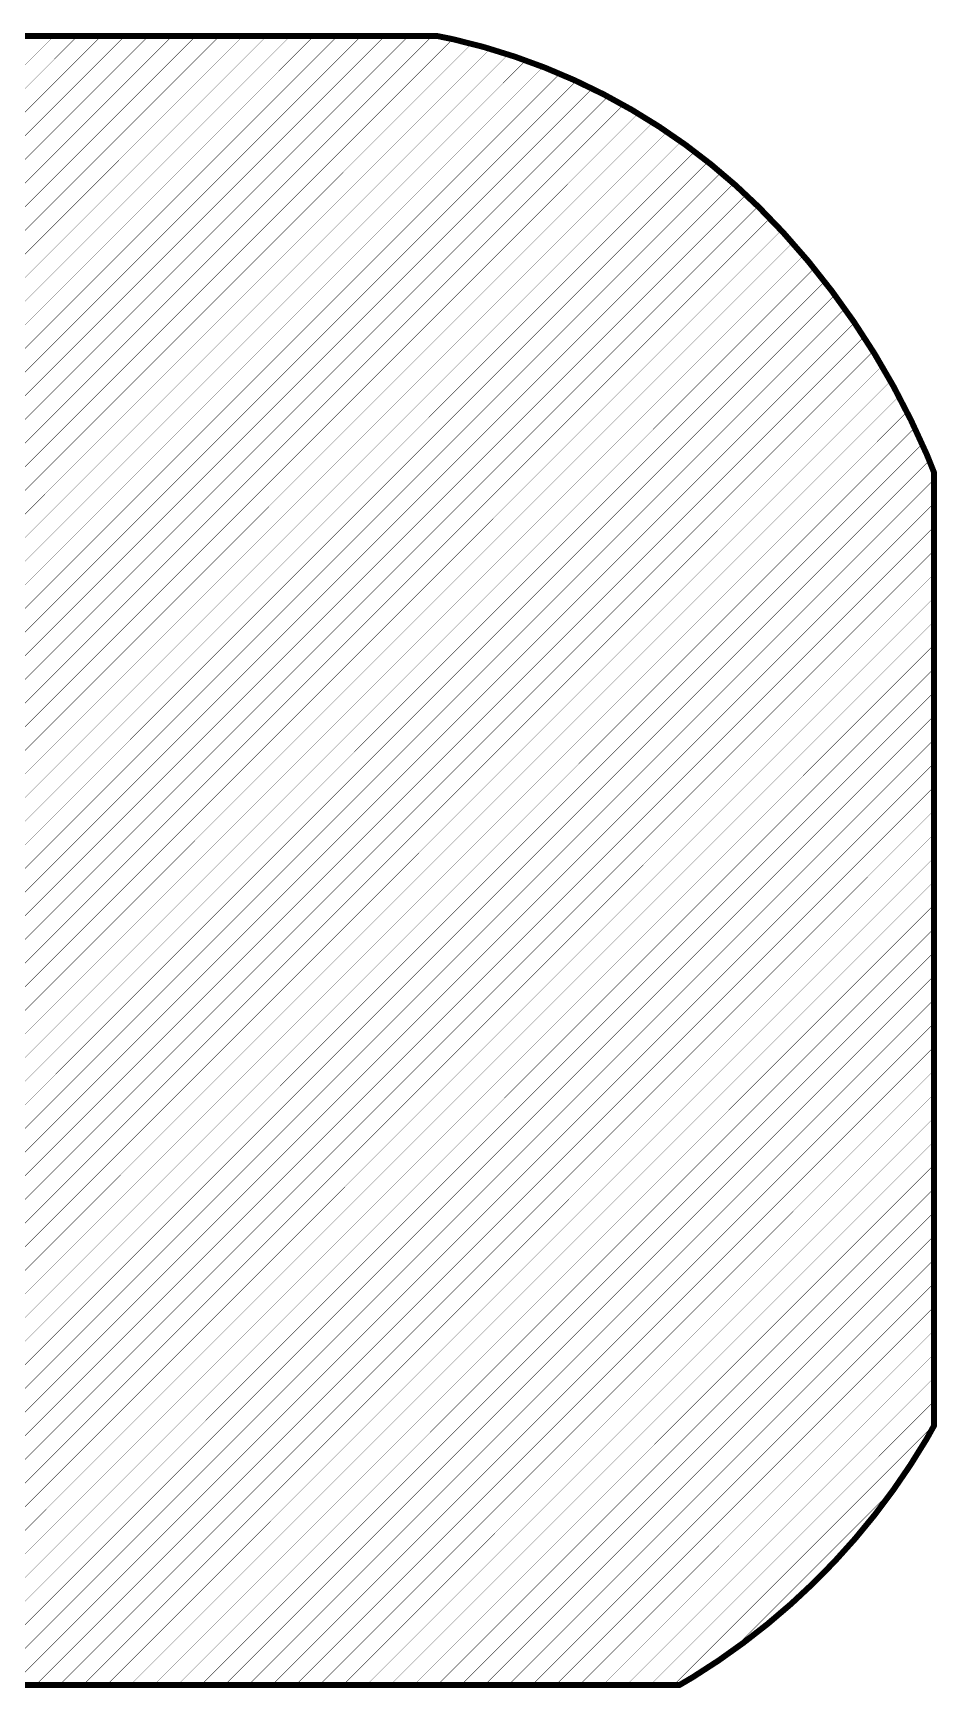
# Model space of a CAD drawing. Header units: inches. Extents: x -0.4 to 12.9, y -0.9 to 6.
# Drawn here: x 6.859 to 9.154, y -0.66 to 3.541 of the extents above; entities that cross this region are included whole.
import ezdxf

# ---------------------------------------------------------------- set-up
doc = ezdxf.new("R2010")
doc.units = ezdxf.units.IN
doc.header["$MEASUREMENT"] = 0
doc.layers.add('Fabrication', color=76, linetype='Continuous')

msp = doc.modelspace()

# ---------------------------------------------------------------- linework, layer by layer
at = {"layer": 'Fabrication'}
for points in [[(4.6075, 0.2687, 0.001, 0.001, 0), (7.8726, 3.5338, 0.001, 0.001, 0)], [(4.6075, 0.3287, 0.001, 0.001, 0), (7.8126, 3.5338, 0.001, 0.001, 0)], [(4.6075, 0.3887, 0.001, 0.001, 0), (7.7526, 3.5338, 0.001, 0.001, 0)], [(4.6075, 0.4487, 0.001, 0.001, 0), (7.6926, 3.5338, 0.001, 0.001, 0)], [(4.6075, 0.5087, 0.001, 0.001, 0), (7.6326, 3.5338, 0.001, 0.001, 0)], [(4.6075, 0.5687, 0.001, 0.001, 0), (7.5726, 3.5338, 0.001, 0.001, 0)], [(4.6075, 0.6287, 0.001, 0.001, 0), (7.5126, 3.5338, 0.001, 0.001, 0)], [(4.6075, 0.6887, 0.001, 0.001, 0), (7.4526, 3.5338, 0.001, 0.001, 0)], [(4.6075, 0.7487, 0.001, 0.001, 0), (7.3926, 3.5338, 0.001, 0.001, 0)], [(4.6075, 0.8087, 0.001, 0.001, 0), (7.3326, 3.5338, 0.001, 0.001, 0)], [(4.6075, 0.8687, 0.001, 0.001, 0), (7.2726, 3.5338, 0.001, 0.001, 0)], [(4.6075, 0.9287, 0.001, 0.001, 0), (7.2126, 3.5338, 0.001, 0.001, 0)], [(4.6075, 0.9887, 0.001, 0.001, 0), (7.1526, 3.5338, 0.001, 0.001, 0)], [(4.6075, 1.0487, 0.001, 0.001, 0), (7.0926, 3.5338, 0.001, 0.001, 0)], [(4.6075, 1.1087, 0.001, 0.001, 0), (7.0326, 3.5338, 0.001, 0.001, 0)], [(4.6075, 1.1687, 0.001, 0.001, 0), (6.9726, 3.5338, 0.001, 0.001, 0)], [(4.6075, 1.2287, 0.001, 0.001, 0), (6.9126, 3.5338, 0.001, 0.001, 0)], [(5.8683, 3.5333, 0.015, 0.015, 0), (7.8855, 3.5333, 0.015, 0.015, 0)], [(7.8855, 3.5333, 0.015, 0.015, 0), (7.9255, 3.5252, 0.015, 0.015, 0)], [(7.9255, 3.5252, 0.015, 0.015, 0), (8.0046, 3.5051, 0.015, 0.015, 0)], [(4.6075, 0.2087, 0.001, 0.001, 0), (7.9249, 3.5261, 0.001, 0.001, 0)], [(4.6075, 0.1487, 0.001, 0.001, 0), (7.9727, 3.5139, 0.001, 0.001, 0)], [(4.6075, 0.0887, 0.001, 0.001, 0), (8.0199, 3.5011, 0.001, 0.001, 0)], [(4.6075, 0.0287, 0.001, 0.001, 0), (8.0657, 3.4869, 0.001, 0.001, 0)], [(8.0046, 3.5051, 0.015, 0.015, 0), (8.0825, 3.4809, 0.015, 0.015, 0)], [(8.0825, 3.4809, 0.015, 0.015, 0), (8.1591, 3.4529, 0.015, 0.015, 0)], [(4.6204, -0.0184, 0.001, 0.001, 0), (8.1103, 3.4715, 0.001, 0.001, 0)], [(4.643, -0.0558, 0.001, 0.001, 0), (8.1543, 3.4554, 0.001, 0.001, 0)], [(8.1591, 3.4529, 0.015, 0.015, 0), (8.2342, 3.421, 0.015, 0.015, 0)], [(4.666, -0.0928, 0.001, 0.001, 0), (8.1966, 3.4378, 0.001, 0.001, 0)], [(4.6903, -0.1285, 0.001, 0.001, 0), (8.2385, 3.4197, 0.001, 0.001, 0)], [(8.2342, 3.421, 0.015, 0.015, 0), (8.3076, 3.3854, 0.015, 0.015, 0)], [(4.7148, -0.164, 0.001, 0.001, 0), (8.2789, 3.4001, 0.001, 0.001, 0)], [(4.7406, -0.1983, 0.001, 0.001, 0), (8.3188, 3.38, 0.001, 0.001, 0)], [(8.3076, 3.3854, 0.015, 0.015, 0), (8.3791, 3.3461, 0.015, 0.015, 0)], [(4.7667, -0.2321, 0.001, 0.001, 0), (8.3575, 3.3587, 0.001, 0.001, 0)], [(4.7938, -0.265, 0.001, 0.001, 0), (8.3956, 3.3368, 0.001, 0.001, 0)], [(8.3791, 3.3461, 0.015, 0.015, 0), (8.4485, 3.3033, 0.015, 0.015, 0)], [(4.8215, -0.2973, 0.001, 0.001, 0), (8.4327, 3.3139, 0.001, 0.001, 0)], [(4.8499, -0.3289, 0.001, 0.001, 0), (8.4689, 3.2901, 0.001, 0.001, 0)], [(8.4485, 3.3033, 0.015, 0.015, 0), (8.5157, 3.257, 0.015, 0.015, 0)], [(4.8792, -0.3596, 0.001, 0.001, 0), (8.5044, 3.2656, 0.001, 0.001, 0)], [(4.9089, -0.3899, 0.001, 0.001, 0), (8.5388, 3.24, 0.001, 0.001, 0)], [(8.5157, 3.257, 0.015, 0.015, 0), (8.5804, 3.2074, 0.015, 0.015, 0)], [(4.9397, -0.4191, 0.001, 0.001, 0), (8.5728, 3.214, 0.001, 0.001, 0)], [(8.5804, 3.2074, 0.015, 0.015, 0), (8.6426, 3.1545, 0.015, 0.015, 0)], [(4.9708, -0.448, 0.001, 0.001, 0), (8.6056, 3.1868, 0.001, 0.001, 0)], [(5.0031, -0.4757, 0.001, 0.001, 0), (8.638, 3.1592, 0.001, 0.001, 0)], [(8.6426, 3.1545, 0.015, 0.015, 0), (8.702, 3.0986, 0.015, 0.015, 0)], [(5.0357, -0.5031, 0.001, 0.001, 0), (8.6691, 3.1303, 0.001, 0.001, 0)], [(5.0694, -0.5294, 0.001, 0.001, 0), (8.7, 3.1012, 0.001, 0.001, 0)], [(5.1036, -0.5552, 0.001, 0.001, 0), (8.7295, 3.0707, 0.001, 0.001, 0)], [(8.702, 3.0986, 0.015, 0.015, 0), (8.7302, 3.0692, 0.015, 0.015, 0)], [(8.7302, 3.0692, 0.015, 0.015, 0), (8.7636, 3.0345, 0.015, 0.015, 0)], [(5.1387, -0.5801, 0.001, 0.001, 0), (8.7589, 3.0401, 0.001, 0.001, 0)], [(8.7636, 3.0345, 0.015, 0.015, 0), (8.827, 2.9619, 0.015, 0.015, 0)], [(5.1745, -0.6043, 0.001, 0.001, 0), (8.7871, 3.0083, 0.001, 0.001, 0)], [(5.2109, -0.6279, 0.001, 0.001, 0), (8.8151, 2.9763, 0.001, 0.001, 0)], [(5.2484, -0.6504, 0.001, 0.001, 0), (8.8422, 2.9434, 0.001, 0.001, 0)], [(8.827, 2.9619, 0.015, 0.015, 0), (8.8868, 2.8863, 0.015, 0.015, 0)], [(5.3058, -0.653, 0.001, 0.001, 0), (8.8687, 2.9099, 0.001, 0.001, 0)], [(5.3658, -0.653, 0.001, 0.001, 0), (8.8948, 2.876, 0.001, 0.001, 0)], [(8.8868, 2.8863, 0.015, 0.015, 0), (8.9429, 2.808, 0.015, 0.015, 0)], [(5.4258, -0.653, 0.001, 0.001, 0), (8.9198, 2.841, 0.001, 0.001, 0)], [(8.9429, 2.808, 0.015, 0.015, 0), (8.9953, 2.7271, 0.015, 0.015, 0)], [(5.4858, -0.653, 0.001, 0.001, 0), (8.9447, 2.8059, 0.001, 0.001, 0)], [(5.5458, -0.653, 0.001, 0.001, 0), (8.9683, 2.7695, 0.001, 0.001, 0)], [(5.6058, -0.653, 0.001, 0.001, 0), (8.9919, 2.7331, 0.001, 0.001, 0)], [(8.9953, 2.7271, 0.015, 0.015, 0), (9.0437, 2.6438, 0.015, 0.015, 0)], [(5.6658, -0.653, 0.001, 0.001, 0), (9.0141, 2.6953, 0.001, 0.001, 0)], [(5.7258, -0.653, 0.001, 0.001, 0), (9.0362, 2.6574, 0.001, 0.001, 0)], [(9.0437, 2.6438, 0.015, 0.015, 0), (9.088, 2.5582, 0.015, 0.015, 0)], [(5.7858, -0.653, 0.001, 0.001, 0), (9.0572, 2.6184, 0.001, 0.001, 0)], [(5.8458, -0.653, 0.001, 0.001, 0), (9.0777, 2.5789, 0.001, 0.001, 0)], [(9.088, 2.5582, 0.015, 0.015, 0), (9.1283, 2.4707, 0.015, 0.015, 0)], [(5.9058, -0.653, 0.001, 0.001, 0), (9.0974, 2.5386, 0.001, 0.001, 0)], [(5.9658, -0.653, 0.001, 0.001, 0), (9.1163, 2.4975, 0.001, 0.001, 0)], [(6.0258, -0.653, 0.001, 0.001, 0), (9.1346, 2.4558, 0.001, 0.001, 0)], [(9.1283, 2.4707, 0.015, 0.015, 0), (9.1463, 2.426, 0.015, 0.015, 0)], [(6.0858, -0.653, 0.001, 0.001, 0), (9.1463, 2.4075, 0.001, 0.001, 0)], [(9.1463, 0.0053, 0.015, 0.015, 0), (9.1463, 2.426, 0.015, 0.015, 0)], [(6.1458, -0.653, 0.001, 0.001, 0), (9.1463, 2.3475, 0.001, 0.001, 0)], [(6.2058, -0.653, 0.001, 0.001, 0), (9.1463, 2.2875, 0.001, 0.001, 0)], [(6.2658, -0.653, 0.001, 0.001, 0), (9.1463, 2.2275, 0.001, 0.001, 0)], [(6.3258, -0.653, 0.001, 0.001, 0), (9.1463, 2.1675, 0.001, 0.001, 0)], [(6.3858, -0.653, 0.001, 0.001, 0), (9.1463, 2.1075, 0.001, 0.001, 0)], [(6.4458, -0.653, 0.001, 0.001, 0), (9.1463, 2.0475, 0.001, 0.001, 0)], [(6.5058, -0.653, 0.001, 0.001, 0), (9.1463, 1.9875, 0.001, 0.001, 0)], [(6.5658, -0.653, 0.001, 0.001, 0), (9.1463, 1.9275, 0.001, 0.001, 0)], [(6.6258, -0.653, 0.001, 0.001, 0), (9.1463, 1.8675, 0.001, 0.001, 0)], [(6.6858, -0.653, 0.001, 0.001, 0), (9.1463, 1.8075, 0.001, 0.001, 0)], [(6.7458, -0.653, 0.001, 0.001, 0), (9.1463, 1.7475, 0.001, 0.001, 0)], [(6.8058, -0.653, 0.001, 0.001, 0), (9.1463, 1.6875, 0.001, 0.001, 0)], [(6.8658, -0.653, 0.001, 0.001, 0), (9.1463, 1.6275, 0.001, 0.001, 0)], [(6.9258, -0.653, 0.001, 0.001, 0), (9.1463, 1.5675, 0.001, 0.001, 0)], [(6.9858, -0.653, 0.001, 0.001, 0), (9.1463, 1.5075, 0.001, 0.001, 0)], [(7.0458, -0.653, 0.001, 0.001, 0), (9.1463, 1.4475, 0.001, 0.001, 0)], [(7.1058, -0.653, 0.001, 0.001, 0), (9.1463, 1.3875, 0.001, 0.001, 0)], [(7.1658, -0.653, 0.001, 0.001, 0), (9.1463, 1.3275, 0.001, 0.001, 0)], [(7.2258, -0.653, 0.001, 0.001, 0), (9.1463, 1.2675, 0.001, 0.001, 0)], [(7.2858, -0.653, 0.001, 0.001, 0), (9.1463, 1.2075, 0.001, 0.001, 0)], [(7.3458, -0.653, 0.001, 0.001, 0), (9.1463, 1.1475, 0.001, 0.001, 0)], [(7.4058, -0.653, 0.001, 0.001, 0), (9.1463, 1.0875, 0.001, 0.001, 0)], [(7.4658, -0.653, 0.001, 0.001, 0), (9.1463, 1.0275, 0.001, 0.001, 0)], [(7.5258, -0.653, 0.001, 0.001, 0), (9.1463, 0.9675, 0.001, 0.001, 0)], [(7.5858, -0.653, 0.001, 0.001, 0), (9.1463, 0.9075, 0.001, 0.001, 0)], [(7.6458, -0.653, 0.001, 0.001, 0), (9.1463, 0.8475, 0.001, 0.001, 0)], [(7.7058, -0.653, 0.001, 0.001, 0), (9.1463, 0.7875, 0.001, 0.001, 0)], [(7.7658, -0.653, 0.001, 0.001, 0), (9.1463, 0.7275, 0.001, 0.001, 0)], [(7.8258, -0.653, 0.001, 0.001, 0), (9.1463, 0.6675, 0.001, 0.001, 0)], [(7.8858, -0.653, 0.001, 0.001, 0), (9.1463, 0.6075, 0.001, 0.001, 0)], [(7.9458, -0.653, 0.001, 0.001, 0), (9.1463, 0.5475, 0.001, 0.001, 0)], [(8.0058, -0.653, 0.001, 0.001, 0), (9.1463, 0.4875, 0.001, 0.001, 0)], [(8.0658, -0.653, 0.001, 0.001, 0), (9.1463, 0.4275, 0.001, 0.001, 0)], [(8.1258, -0.653, 0.001, 0.001, 0), (9.1463, 0.3675, 0.001, 0.001, 0)], [(8.1858, -0.653, 0.001, 0.001, 0), (9.1463, 0.3075, 0.001, 0.001, 0)], [(8.2458, -0.653, 0.001, 0.001, 0), (9.1463, 0.2475, 0.001, 0.001, 0)], [(8.3058, -0.653, 0.001, 0.001, 0), (9.1463, 0.1875, 0.001, 0.001, 0)], [(8.3658, -0.653, 0.001, 0.001, 0), (9.1463, 0.1275, 0.001, 0.001, 0)], [(8.4258, -0.653, 0.001, 0.001, 0), (9.1463, 0.0675, 0.001, 0.001, 0)], [(8.4858, -0.653, 0.001, 0.001, 0), (9.1463, 0.0075, 0.001, 0.001, 0)], [(9.1273, -0.0286, 0.015, 0.015, 0), (9.1463, 0.0053, 0.015, 0.015, 0)], [(9.0862, -0.0946, 0.015, 0.015, 0), (9.1273, -0.0286, 0.015, 0.015, 0)], [(9.0423, -0.1587, 0.015, 0.015, 0), (9.0862, -0.0946, 0.015, 0.015, 0)], [(8.6275, -0.5713, 0.001, 0.001, 0), (9.049, -0.1498, 0.001, 0.001, 0)], [(8.9957, -0.2209, 0.015, 0.015, 0), (9.0423, -0.1587, 0.015, 0.015, 0)], [(8.9463, -0.2809, 0.015, 0.015, 0), (8.9957, -0.2209, 0.015, 0.015, 0)], [(8.8943, -0.3388, 0.015, 0.015, 0), (8.9463, -0.2809, 0.015, 0.015, 0)], [(8.8399, -0.3942, 0.015, 0.015, 0), (8.8943, -0.3388, 0.015, 0.015, 0)], [(8.7831, -0.4472, 0.015, 0.015, 0), (8.8399, -0.3942, 0.015, 0.015, 0)], [(8.7239, -0.4977, 0.015, 0.015, 0), (8.7831, -0.4472, 0.015, 0.015, 0)], [(8.6626, -0.5455, 0.015, 0.015, 0), (8.7239, -0.4977, 0.015, 0.015, 0)], [(8.5993, -0.5906, 0.015, 0.015, 0), (8.6626, -0.5455, 0.015, 0.015, 0)], [(8.5341, -0.6328, 0.015, 0.015, 0), (8.5993, -0.5906, 0.015, 0.015, 0)], [(8.5005, -0.6525, 0.015, 0.015, 0), (8.5341, -0.6328, 0.015, 0.015, 0)], [(5.2533, -0.6525, 0.015, 0.015, 0), (8.5005, -0.6525, 0.015, 0.015, 0)]]:
    msp.add_lwpolyline(points, format="xyseb", dxfattribs=at)
for points in [[(6.9124, 3.5338, 0.0005, 0.0005, 1), (6.9129, 3.5338, 0.0005, 0.0005, 1)], [(6.9724, 3.5338, 0.0005, 0.0005, 1), (6.9729, 3.5338, 0.0005, 0.0005, 1)], [(7.0324, 3.5338, 0.0005, 0.0005, 1), (7.0329, 3.5338, 0.0005, 0.0005, 1)], [(7.0924, 3.5338, 0.0005, 0.0005, 1), (7.0929, 3.5338, 0.0005, 0.0005, 1)], [(7.1524, 3.5338, 0.0005, 0.0005, 1), (7.1529, 3.5338, 0.0005, 0.0005, 1)], [(7.2124, 3.5338, 0.0005, 0.0005, 1), (7.2129, 3.5338, 0.0005, 0.0005, 1)], [(7.2724, 3.5338, 0.0005, 0.0005, 1), (7.2729, 3.5338, 0.0005, 0.0005, 1)], [(7.3324, 3.5338, 0.0005, 0.0005, 1), (7.3329, 3.5338, 0.0005, 0.0005, 1)], [(7.3924, 3.5338, 0.0005, 0.0005, 1), (7.3929, 3.5338, 0.0005, 0.0005, 1)], [(7.4524, 3.5338, 0.0005, 0.0005, 1), (7.4529, 3.5338, 0.0005, 0.0005, 1)], [(7.5124, 3.5338, 0.0005, 0.0005, 1), (7.5129, 3.5338, 0.0005, 0.0005, 1)], [(7.5724, 3.5338, 0.0005, 0.0005, 1), (7.5729, 3.5338, 0.0005, 0.0005, 1)], [(7.6324, 3.5338, 0.0005, 0.0005, 1), (7.6329, 3.5338, 0.0005, 0.0005, 1)], [(7.6924, 3.5338, 0.0005, 0.0005, 1), (7.6929, 3.5338, 0.0005, 0.0005, 1)], [(7.7524, 3.5338, 0.0005, 0.0005, 1), (7.7529, 3.5338, 0.0005, 0.0005, 1)], [(7.8124, 3.5338, 0.0005, 0.0005, 1), (7.8129, 3.5338, 0.0005, 0.0005, 1)], [(7.8724, 3.5338, 0.0005, 0.0005, 1), (7.8729, 3.5338, 0.0005, 0.0005, 1)], [(7.8818, 3.5333, 0.0075, 0.0075, 1), (7.8893, 3.5333, 0.0075, 0.0075, 1)], [(7.8818, 3.5333, 0.0075, 0.0075, 1), (7.8893, 3.5333, 0.0075, 0.0075, 1)], [(7.9218, 3.5252, 0.0075, 0.0075, 1), (7.9293, 3.5252, 0.0075, 0.0075, 1)], [(7.9218, 3.5252, 0.0075, 0.0075, 1), (7.9293, 3.5252, 0.0075, 0.0075, 1)], [(7.9247, 3.5261, 0.0005, 0.0005, 1), (7.9252, 3.5261, 0.0005, 0.0005, 1)], [(7.9725, 3.5139, 0.0005, 0.0005, 1), (7.973, 3.5139, 0.0005, 0.0005, 1)], [(8.0008, 3.5051, 0.0075, 0.0075, 1), (8.0083, 3.5051, 0.0075, 0.0075, 1)], [(8.0008, 3.5051, 0.0075, 0.0075, 1), (8.0083, 3.5051, 0.0075, 0.0075, 1)], [(8.0196, 3.5011, 0.0005, 0.0005, 1), (8.0201, 3.5011, 0.0005, 0.0005, 1)], [(8.0655, 3.4869, 0.0005, 0.0005, 1), (8.066, 3.4869, 0.0005, 0.0005, 1)], [(8.0787, 3.4809, 0.0075, 0.0075, 1), (8.0862, 3.4809, 0.0075, 0.0075, 1)], [(8.0787, 3.4809, 0.0075, 0.0075, 1), (8.0862, 3.4809, 0.0075, 0.0075, 1)], [(8.1101, 3.4715, 0.0005, 0.0005, 1), (8.1106, 3.4715, 0.0005, 0.0005, 1)], [(8.1553, 3.4529, 0.0075, 0.0075, 1), (8.1628, 3.4529, 0.0075, 0.0075, 1)], [(8.1553, 3.4529, 0.0075, 0.0075, 1), (8.1628, 3.4529, 0.0075, 0.0075, 1)], [(8.154, 3.4554, 0.0005, 0.0005, 1), (8.1545, 3.4554, 0.0005, 0.0005, 1)], [(8.1963, 3.4378, 0.0005, 0.0005, 1), (8.1968, 3.4378, 0.0005, 0.0005, 1)], [(8.2304, 3.421, 0.0075, 0.0075, 1), (8.2379, 3.421, 0.0075, 0.0075, 1)], [(8.2304, 3.421, 0.0075, 0.0075, 1), (8.2379, 3.421, 0.0075, 0.0075, 1)], [(8.2383, 3.4197, 0.0005, 0.0005, 1), (8.2388, 3.4197, 0.0005, 0.0005, 1)], [(8.2787, 3.4001, 0.0005, 0.0005, 1), (8.2792, 3.4001, 0.0005, 0.0005, 1)], [(8.3038, 3.3854, 0.0075, 0.0075, 1), (8.3113, 3.3854, 0.0075, 0.0075, 1)], [(8.3038, 3.3854, 0.0075, 0.0075, 1), (8.3113, 3.3854, 0.0075, 0.0075, 1)], [(8.3186, 3.38, 0.0005, 0.0005, 1), (8.3191, 3.38, 0.0005, 0.0005, 1)], [(8.3573, 3.3587, 0.0005, 0.0005, 1), (8.3578, 3.3587, 0.0005, 0.0005, 1)], [(8.3753, 3.3461, 0.0075, 0.0075, 1), (8.3828, 3.3461, 0.0075, 0.0075, 1)], [(8.3753, 3.3461, 0.0075, 0.0075, 1), (8.3828, 3.3461, 0.0075, 0.0075, 1)], [(8.3953, 3.3368, 0.0005, 0.0005, 1), (8.3958, 3.3368, 0.0005, 0.0005, 1)], [(8.4324, 3.3139, 0.0005, 0.0005, 1), (8.4329, 3.3139, 0.0005, 0.0005, 1)], [(8.4448, 3.3033, 0.0075, 0.0075, 1), (8.4523, 3.3033, 0.0075, 0.0075, 1)], [(8.4448, 3.3033, 0.0075, 0.0075, 1), (8.4523, 3.3033, 0.0075, 0.0075, 1)], [(8.4686, 3.2901, 0.0005, 0.0005, 1), (8.4691, 3.2901, 0.0005, 0.0005, 1)], [(8.5041, 3.2656, 0.0005, 0.0005, 1), (8.5046, 3.2656, 0.0005, 0.0005, 1)], [(8.5119, 3.257, 0.0075, 0.0075, 1), (8.5194, 3.257, 0.0075, 0.0075, 1)], [(8.5119, 3.257, 0.0075, 0.0075, 1), (8.5194, 3.257, 0.0075, 0.0075, 1)], [(8.5386, 3.24, 0.0005, 0.0005, 1), (8.5391, 3.24, 0.0005, 0.0005, 1)], [(8.5725, 3.214, 0.0005, 0.0005, 1), (8.573, 3.214, 0.0005, 0.0005, 1)], [(8.5767, 3.2074, 0.0075, 0.0075, 1), (8.5842, 3.2074, 0.0075, 0.0075, 1)], [(8.5767, 3.2074, 0.0075, 0.0075, 1), (8.5842, 3.2074, 0.0075, 0.0075, 1)], [(8.6053, 3.1868, 0.0005, 0.0005, 1), (8.6058, 3.1868, 0.0005, 0.0005, 1)], [(8.6388, 3.1545, 0.0075, 0.0075, 1), (8.6463, 3.1545, 0.0075, 0.0075, 1)], [(8.6388, 3.1545, 0.0075, 0.0075, 1), (8.6463, 3.1545, 0.0075, 0.0075, 1)], [(8.6378, 3.1592, 0.0005, 0.0005, 1), (8.6383, 3.1592, 0.0005, 0.0005, 1)], [(8.6689, 3.1303, 0.0005, 0.0005, 1), (8.6694, 3.1303, 0.0005, 0.0005, 1)], [(8.6982, 3.0986, 0.0075, 0.0075, 1), (8.7057, 3.0986, 0.0075, 0.0075, 1)], [(8.6982, 3.0986, 0.0075, 0.0075, 1), (8.7057, 3.0986, 0.0075, 0.0075, 1)], [(8.6998, 3.1012, 0.0005, 0.0005, 1), (8.7003, 3.1012, 0.0005, 0.0005, 1)], [(8.7265, 3.0692, 0.0075, 0.0075, 1), (8.734, 3.0692, 0.0075, 0.0075, 1)], [(8.7265, 3.0692, 0.0075, 0.0075, 1), (8.734, 3.0692, 0.0075, 0.0075, 1)], [(8.7293, 3.0707, 0.0005, 0.0005, 1), (8.7298, 3.0707, 0.0005, 0.0005, 1)], [(8.7599, 3.0345, 0.0075, 0.0075, 1), (8.7674, 3.0345, 0.0075, 0.0075, 1)], [(8.7599, 3.0345, 0.0075, 0.0075, 1), (8.7674, 3.0345, 0.0075, 0.0075, 1)], [(8.7587, 3.0401, 0.0005, 0.0005, 1), (8.7592, 3.0401, 0.0005, 0.0005, 1)], [(8.7869, 3.0083, 0.0005, 0.0005, 1), (8.7874, 3.0083, 0.0005, 0.0005, 1)], [(8.8148, 2.9763, 0.0005, 0.0005, 1), (8.8153, 2.9763, 0.0005, 0.0005, 1)], [(8.8232, 2.9619, 0.0075, 0.0075, 1), (8.8307, 2.9619, 0.0075, 0.0075, 1)], [(8.8232, 2.9619, 0.0075, 0.0075, 1), (8.8307, 2.9619, 0.0075, 0.0075, 1)], [(8.8419, 2.9434, 0.0005, 0.0005, 1), (8.8424, 2.9434, 0.0005, 0.0005, 1)], [(8.8685, 2.9099, 0.0005, 0.0005, 1), (8.869, 2.9099, 0.0005, 0.0005, 1)], [(8.883, 2.8863, 0.0075, 0.0075, 1), (8.8905, 2.8863, 0.0075, 0.0075, 1)], [(8.883, 2.8863, 0.0075, 0.0075, 1), (8.8905, 2.8863, 0.0075, 0.0075, 1)], [(8.8945, 2.876, 0.0005, 0.0005, 1), (8.895, 2.876, 0.0005, 0.0005, 1)], [(8.9196, 2.841, 0.0005, 0.0005, 1), (8.9201, 2.841, 0.0005, 0.0005, 1)], [(8.9392, 2.808, 0.0075, 0.0075, 1), (8.9467, 2.808, 0.0075, 0.0075, 1)], [(8.9392, 2.808, 0.0075, 0.0075, 1), (8.9467, 2.808, 0.0075, 0.0075, 1)], [(8.9445, 2.8059, 0.0005, 0.0005, 1), (8.945, 2.8059, 0.0005, 0.0005, 1)], [(8.9681, 2.7695, 0.0005, 0.0005, 1), (8.9686, 2.7695, 0.0005, 0.0005, 1)], [(8.9915, 2.7271, 0.0075, 0.0075, 1), (8.999, 2.7271, 0.0075, 0.0075, 1)], [(8.9915, 2.7271, 0.0075, 0.0075, 1), (8.999, 2.7271, 0.0075, 0.0075, 1)], [(8.9916, 2.7331, 0.0005, 0.0005, 1), (8.9921, 2.7331, 0.0005, 0.0005, 1)], [(9.0139, 2.6953, 0.0005, 0.0005, 1), (9.0144, 2.6953, 0.0005, 0.0005, 1)], [(9.0359, 2.6574, 0.0005, 0.0005, 1), (9.0364, 2.6574, 0.0005, 0.0005, 1)], [(9.0399, 2.6438, 0.0075, 0.0075, 1), (9.0474, 2.6438, 0.0075, 0.0075, 1)], [(9.0399, 2.6438, 0.0075, 0.0075, 1), (9.0474, 2.6438, 0.0075, 0.0075, 1)], [(9.057, 2.6184, 0.0005, 0.0005, 1), (9.0575, 2.6184, 0.0005, 0.0005, 1)], [(9.0775, 2.5789, 0.0005, 0.0005, 1), (9.078, 2.5789, 0.0005, 0.0005, 1)], [(9.0843, 2.5582, 0.0075, 0.0075, 1), (9.0918, 2.5582, 0.0075, 0.0075, 1)], [(9.0843, 2.5582, 0.0075, 0.0075, 1), (9.0918, 2.5582, 0.0075, 0.0075, 1)], [(9.0972, 2.5386, 0.0005, 0.0005, 1), (9.0977, 2.5386, 0.0005, 0.0005, 1)], [(9.1161, 2.4975, 0.0005, 0.0005, 1), (9.1166, 2.4975, 0.0005, 0.0005, 1)], [(9.1245, 2.4707, 0.0075, 0.0075, 1), (9.132, 2.4707, 0.0075, 0.0075, 1)], [(9.1245, 2.4707, 0.0075, 0.0075, 1), (9.132, 2.4707, 0.0075, 0.0075, 1)], [(9.1344, 2.4558, 0.0005, 0.0005, 1), (9.1349, 2.4558, 0.0005, 0.0005, 1)], [(9.1426, 2.426, 0.0075, 0.0075, 1), (9.1501, 2.426, 0.0075, 0.0075, 1)], [(9.1426, 2.426, 0.0075, 0.0075, 1), (9.1501, 2.426, 0.0075, 0.0075, 1)], [(9.1461, 2.4075, 0.0005, 0.0005, 1), (9.1466, 2.4075, 0.0005, 0.0005, 1)], [(9.1461, 2.3475, 0.0005, 0.0005, 1), (9.1466, 2.3475, 0.0005, 0.0005, 1)], [(9.1461, 2.2875, 0.0005, 0.0005, 1), (9.1466, 2.2875, 0.0005, 0.0005, 1)], [(9.1461, 2.2275, 0.0005, 0.0005, 1), (9.1466, 2.2275, 0.0005, 0.0005, 1)], [(9.1461, 2.1675, 0.0005, 0.0005, 1), (9.1466, 2.1675, 0.0005, 0.0005, 1)], [(9.1461, 2.1075, 0.0005, 0.0005, 1), (9.1466, 2.1075, 0.0005, 0.0005, 1)], [(9.1461, 2.0475, 0.0005, 0.0005, 1), (9.1466, 2.0475, 0.0005, 0.0005, 1)], [(9.1461, 1.9875, 0.0005, 0.0005, 1), (9.1466, 1.9875, 0.0005, 0.0005, 1)], [(9.1461, 1.9275, 0.0005, 0.0005, 1), (9.1466, 1.9275, 0.0005, 0.0005, 1)], [(9.1461, 1.8675, 0.0005, 0.0005, 1), (9.1466, 1.8675, 0.0005, 0.0005, 1)], [(9.1461, 1.8075, 0.0005, 0.0005, 1), (9.1466, 1.8075, 0.0005, 0.0005, 1)], [(9.1461, 1.7475, 0.0005, 0.0005, 1), (9.1466, 1.7475, 0.0005, 0.0005, 1)], [(9.1461, 1.6875, 0.0005, 0.0005, 1), (9.1466, 1.6875, 0.0005, 0.0005, 1)], [(9.1461, 1.6275, 0.0005, 0.0005, 1), (9.1466, 1.6275, 0.0005, 0.0005, 1)], [(9.1461, 1.5675, 0.0005, 0.0005, 1), (9.1466, 1.5675, 0.0005, 0.0005, 1)], [(9.1461, 1.5075, 0.0005, 0.0005, 1), (9.1466, 1.5075, 0.0005, 0.0005, 1)], [(9.1461, 1.4475, 0.0005, 0.0005, 1), (9.1466, 1.4475, 0.0005, 0.0005, 1)], [(9.1461, 1.3875, 0.0005, 0.0005, 1), (9.1466, 1.3875, 0.0005, 0.0005, 1)], [(9.1461, 1.3275, 0.0005, 0.0005, 1), (9.1466, 1.3275, 0.0005, 0.0005, 1)], [(9.1461, 1.2675, 0.0005, 0.0005, 1), (9.1466, 1.2675, 0.0005, 0.0005, 1)], [(9.1461, 1.2075, 0.0005, 0.0005, 1), (9.1466, 1.2075, 0.0005, 0.0005, 1)], [(9.1461, 1.1475, 0.0005, 0.0005, 1), (9.1466, 1.1475, 0.0005, 0.0005, 1)], [(9.1461, 1.0875, 0.0005, 0.0005, 1), (9.1466, 1.0875, 0.0005, 0.0005, 1)], [(9.1461, 1.0275, 0.0005, 0.0005, 1), (9.1466, 1.0275, 0.0005, 0.0005, 1)], [(9.1461, 0.9675, 0.0005, 0.0005, 1), (9.1466, 0.9675, 0.0005, 0.0005, 1)], [(9.1461, 0.9075, 0.0005, 0.0005, 1), (9.1466, 0.9075, 0.0005, 0.0005, 1)], [(9.1461, 0.8475, 0.0005, 0.0005, 1), (9.1466, 0.8475, 0.0005, 0.0005, 1)], [(9.1461, 0.7875, 0.0005, 0.0005, 1), (9.1466, 0.7875, 0.0005, 0.0005, 1)], [(9.1461, 0.7275, 0.0005, 0.0005, 1), (9.1466, 0.7275, 0.0005, 0.0005, 1)], [(9.1461, 0.6675, 0.0005, 0.0005, 1), (9.1466, 0.6675, 0.0005, 0.0005, 1)], [(9.1461, 0.6075, 0.0005, 0.0005, 1), (9.1466, 0.6075, 0.0005, 0.0005, 1)], [(9.1461, 0.5475, 0.0005, 0.0005, 1), (9.1466, 0.5475, 0.0005, 0.0005, 1)], [(9.1461, 0.4875, 0.0005, 0.0005, 1), (9.1466, 0.4875, 0.0005, 0.0005, 1)], [(9.1461, 0.4275, 0.0005, 0.0005, 1), (9.1466, 0.4275, 0.0005, 0.0005, 1)], [(9.1461, 0.3675, 0.0005, 0.0005, 1), (9.1466, 0.3675, 0.0005, 0.0005, 1)], [(9.1461, 0.3075, 0.0005, 0.0005, 1), (9.1466, 0.3075, 0.0005, 0.0005, 1)], [(9.1461, 0.2475, 0.0005, 0.0005, 1), (9.1466, 0.2475, 0.0005, 0.0005, 1)], [(9.1461, 0.1875, 0.0005, 0.0005, 1), (9.1466, 0.1875, 0.0005, 0.0005, 1)], [(9.1461, 0.1275, 0.0005, 0.0005, 1), (9.1466, 0.1275, 0.0005, 0.0005, 1)], [(9.1461, 0.0675, 0.0005, 0.0005, 1), (9.1466, 0.0675, 0.0005, 0.0005, 1)], [(9.1426, 0.0053, 0.0075, 0.0075, 1), (9.1501, 0.0053, 0.0075, 0.0075, 1)], [(9.1426, 0.0053, 0.0075, 0.0075, 1), (9.1501, 0.0053, 0.0075, 0.0075, 1)], [(9.1461, 0.0075, 0.0005, 0.0005, 1), (9.1466, 0.0075, 0.0005, 0.0005, 1)], [(9.1235, -0.0286, 0.0075, 0.0075, 1), (9.131, -0.0286, 0.0075, 0.0075, 1)], [(9.1235, -0.0286, 0.0075, 0.0075, 1), (9.131, -0.0286, 0.0075, 0.0075, 1)], [(9.0825, -0.0946, 0.0075, 0.0075, 1), (9.09, -0.0946, 0.0075, 0.0075, 1)], [(9.0825, -0.0946, 0.0075, 0.0075, 1), (9.09, -0.0946, 0.0075, 0.0075, 1)], [(9.0386, -0.1587, 0.0075, 0.0075, 1), (9.0461, -0.1587, 0.0075, 0.0075, 1)], [(9.0386, -0.1587, 0.0075, 0.0075, 1), (9.0461, -0.1587, 0.0075, 0.0075, 1)], [(9.0487, -0.1498, 0.0005, 0.0005, 1), (9.0492, -0.1498, 0.0005, 0.0005, 1)], [(8.9919, -0.2209, 0.0075, 0.0075, 1), (8.9994, -0.2209, 0.0075, 0.0075, 1)], [(8.9919, -0.2209, 0.0075, 0.0075, 1), (8.9994, -0.2209, 0.0075, 0.0075, 1)], [(8.9426, -0.2809, 0.0075, 0.0075, 1), (8.9501, -0.2809, 0.0075, 0.0075, 1)], [(8.9426, -0.2809, 0.0075, 0.0075, 1), (8.9501, -0.2809, 0.0075, 0.0075, 1)], [(8.8906, -0.3388, 0.0075, 0.0075, 1), (8.8981, -0.3388, 0.0075, 0.0075, 1)], [(8.8906, -0.3388, 0.0075, 0.0075, 1), (8.8981, -0.3388, 0.0075, 0.0075, 1)], [(8.8361, -0.3942, 0.0075, 0.0075, 1), (8.8436, -0.3942, 0.0075, 0.0075, 1)], [(8.8361, -0.3942, 0.0075, 0.0075, 1), (8.8436, -0.3942, 0.0075, 0.0075, 1)], [(8.7793, -0.4472, 0.0075, 0.0075, 1), (8.7868, -0.4472, 0.0075, 0.0075, 1)], [(8.7793, -0.4472, 0.0075, 0.0075, 1), (8.7868, -0.4472, 0.0075, 0.0075, 1)], [(8.7202, -0.4977, 0.0075, 0.0075, 1), (8.7277, -0.4977, 0.0075, 0.0075, 1)], [(8.7202, -0.4977, 0.0075, 0.0075, 1), (8.7277, -0.4977, 0.0075, 0.0075, 1)], [(8.6589, -0.5455, 0.0075, 0.0075, 1), (8.6664, -0.5455, 0.0075, 0.0075, 1)], [(8.6589, -0.5455, 0.0075, 0.0075, 1), (8.6664, -0.5455, 0.0075, 0.0075, 1)], [(8.5956, -0.5906, 0.0075, 0.0075, 1), (8.6031, -0.5906, 0.0075, 0.0075, 1)], [(8.5956, -0.5906, 0.0075, 0.0075, 1), (8.6031, -0.5906, 0.0075, 0.0075, 1)], [(8.6273, -0.5713, 0.0005, 0.0005, 1), (8.6278, -0.5713, 0.0005, 0.0005, 1)], [(8.5303, -0.6328, 0.0075, 0.0075, 1), (8.5378, -0.6328, 0.0075, 0.0075, 1)], [(8.5303, -0.6328, 0.0075, 0.0075, 1), (8.5378, -0.6328, 0.0075, 0.0075, 1)], [(6.8655, -0.653, 0.0005, 0.0005, 1), (6.866, -0.653, 0.0005, 0.0005, 1)], [(6.9255, -0.653, 0.0005, 0.0005, 1), (6.926, -0.653, 0.0005, 0.0005, 1)], [(6.9855, -0.653, 0.0005, 0.0005, 1), (6.986, -0.653, 0.0005, 0.0005, 1)], [(7.0455, -0.653, 0.0005, 0.0005, 1), (7.046, -0.653, 0.0005, 0.0005, 1)], [(7.1055, -0.653, 0.0005, 0.0005, 1), (7.106, -0.653, 0.0005, 0.0005, 1)], [(7.1655, -0.653, 0.0005, 0.0005, 1), (7.166, -0.653, 0.0005, 0.0005, 1)], [(7.2255, -0.653, 0.0005, 0.0005, 1), (7.226, -0.653, 0.0005, 0.0005, 1)], [(7.2855, -0.653, 0.0005, 0.0005, 1), (7.286, -0.653, 0.0005, 0.0005, 1)], [(7.3455, -0.653, 0.0005, 0.0005, 1), (7.346, -0.653, 0.0005, 0.0005, 1)], [(7.4055, -0.653, 0.0005, 0.0005, 1), (7.406, -0.653, 0.0005, 0.0005, 1)], [(7.4655, -0.653, 0.0005, 0.0005, 1), (7.466, -0.653, 0.0005, 0.0005, 1)], [(7.5255, -0.653, 0.0005, 0.0005, 1), (7.526, -0.653, 0.0005, 0.0005, 1)], [(7.5855, -0.653, 0.0005, 0.0005, 1), (7.586, -0.653, 0.0005, 0.0005, 1)], [(7.6455, -0.653, 0.0005, 0.0005, 1), (7.646, -0.653, 0.0005, 0.0005, 1)], [(7.7055, -0.653, 0.0005, 0.0005, 1), (7.706, -0.653, 0.0005, 0.0005, 1)], [(7.7655, -0.653, 0.0005, 0.0005, 1), (7.766, -0.653, 0.0005, 0.0005, 1)], [(7.8255, -0.653, 0.0005, 0.0005, 1), (7.826, -0.653, 0.0005, 0.0005, 1)], [(7.8855, -0.653, 0.0005, 0.0005, 1), (7.886, -0.653, 0.0005, 0.0005, 1)], [(7.9455, -0.653, 0.0005, 0.0005, 1), (7.946, -0.653, 0.0005, 0.0005, 1)], [(8.0055, -0.653, 0.0005, 0.0005, 1), (8.006, -0.653, 0.0005, 0.0005, 1)], [(8.0655, -0.653, 0.0005, 0.0005, 1), (8.066, -0.653, 0.0005, 0.0005, 1)], [(8.1255, -0.653, 0.0005, 0.0005, 1), (8.126, -0.653, 0.0005, 0.0005, 1)], [(8.1855, -0.653, 0.0005, 0.0005, 1), (8.186, -0.653, 0.0005, 0.0005, 1)], [(8.2455, -0.653, 0.0005, 0.0005, 1), (8.246, -0.653, 0.0005, 0.0005, 1)], [(8.3055, -0.653, 0.0005, 0.0005, 1), (8.306, -0.653, 0.0005, 0.0005, 1)], [(8.3655, -0.653, 0.0005, 0.0005, 1), (8.366, -0.653, 0.0005, 0.0005, 1)], [(8.4255, -0.653, 0.0005, 0.0005, 1), (8.426, -0.653, 0.0005, 0.0005, 1)], [(8.4855, -0.653, 0.0005, 0.0005, 1), (8.486, -0.653, 0.0005, 0.0005, 1)], [(8.4968, -0.6525, 0.0075, 0.0075, 1), (8.5043, -0.6525, 0.0075, 0.0075, 1)], [(8.4968, -0.6525, 0.0075, 0.0075, 1), (8.5043, -0.6525, 0.0075, 0.0075, 1)]]:
    msp.add_lwpolyline(points, format="xyseb", close=True, dxfattribs=at)

doc.saveas('drawing.dxf')
